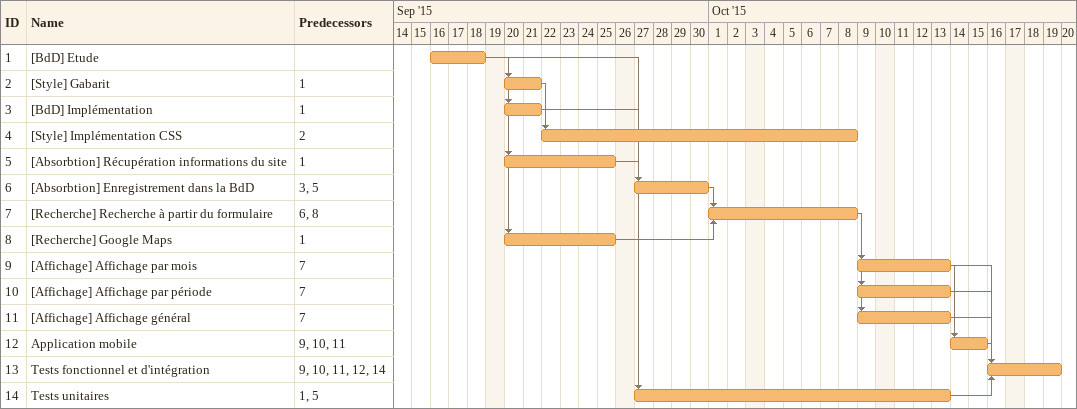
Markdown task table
| ID | Task | Start | Finish | Predecessors |
|---|---|---|---|---|
| 1 | [BdD] Etude | 2015-09-16 | 2015-09-18 |  |
| 2 | [Style] Gabarit | 2015-09-20 | 2015-09-21 | 1 |
| 3 | [BdD] Implémentation | 2015-09-20 | 2015-09-21 | 1 |
| 4 | [Style] Implémentation CSS | 2015-09-22 | 2015-10-08 | 2 |
| 5 | [Absorbtion] Récupération informations du site | 2015-09-20 | 2015-09-25 | 1 |
| 6 | [Absorbtion] Enregistrement dans la BdD | 2015-09-27 | 2015-09-30 | 3, 5 |
| 7 | [Recherche] Recherche à partir du formulaire | 2015-10-01 | 2015-10-08 | 6, 8 |
| 8 | [Recherche] Google Maps | 2015-09-20 | 2015-09-25 | 1 |
| 9 | [Affichage] Affichage par mois | 2015-10-09 | 2015-10-13 | 7 |
| 10 | [Affichage] Affichage par période | 2015-10-09 | 2015-10-13 | 7 |
| 11 | [Affichage] Affichage général | 2015-10-09 | 2015-10-13 | 7 |
| 12 | Application mobile | 2015-10-14 | 2015-10-15 | 9, 10, 11 |
| 13 | Tests fonctionnel et d'intégration | 2015-10-16 | 2015-10-19 | 9, 10, 11, 12, 14 |
| 14 | Tests unitaires | 2015-09-27 | 2015-10-13 | 1, 5 |
